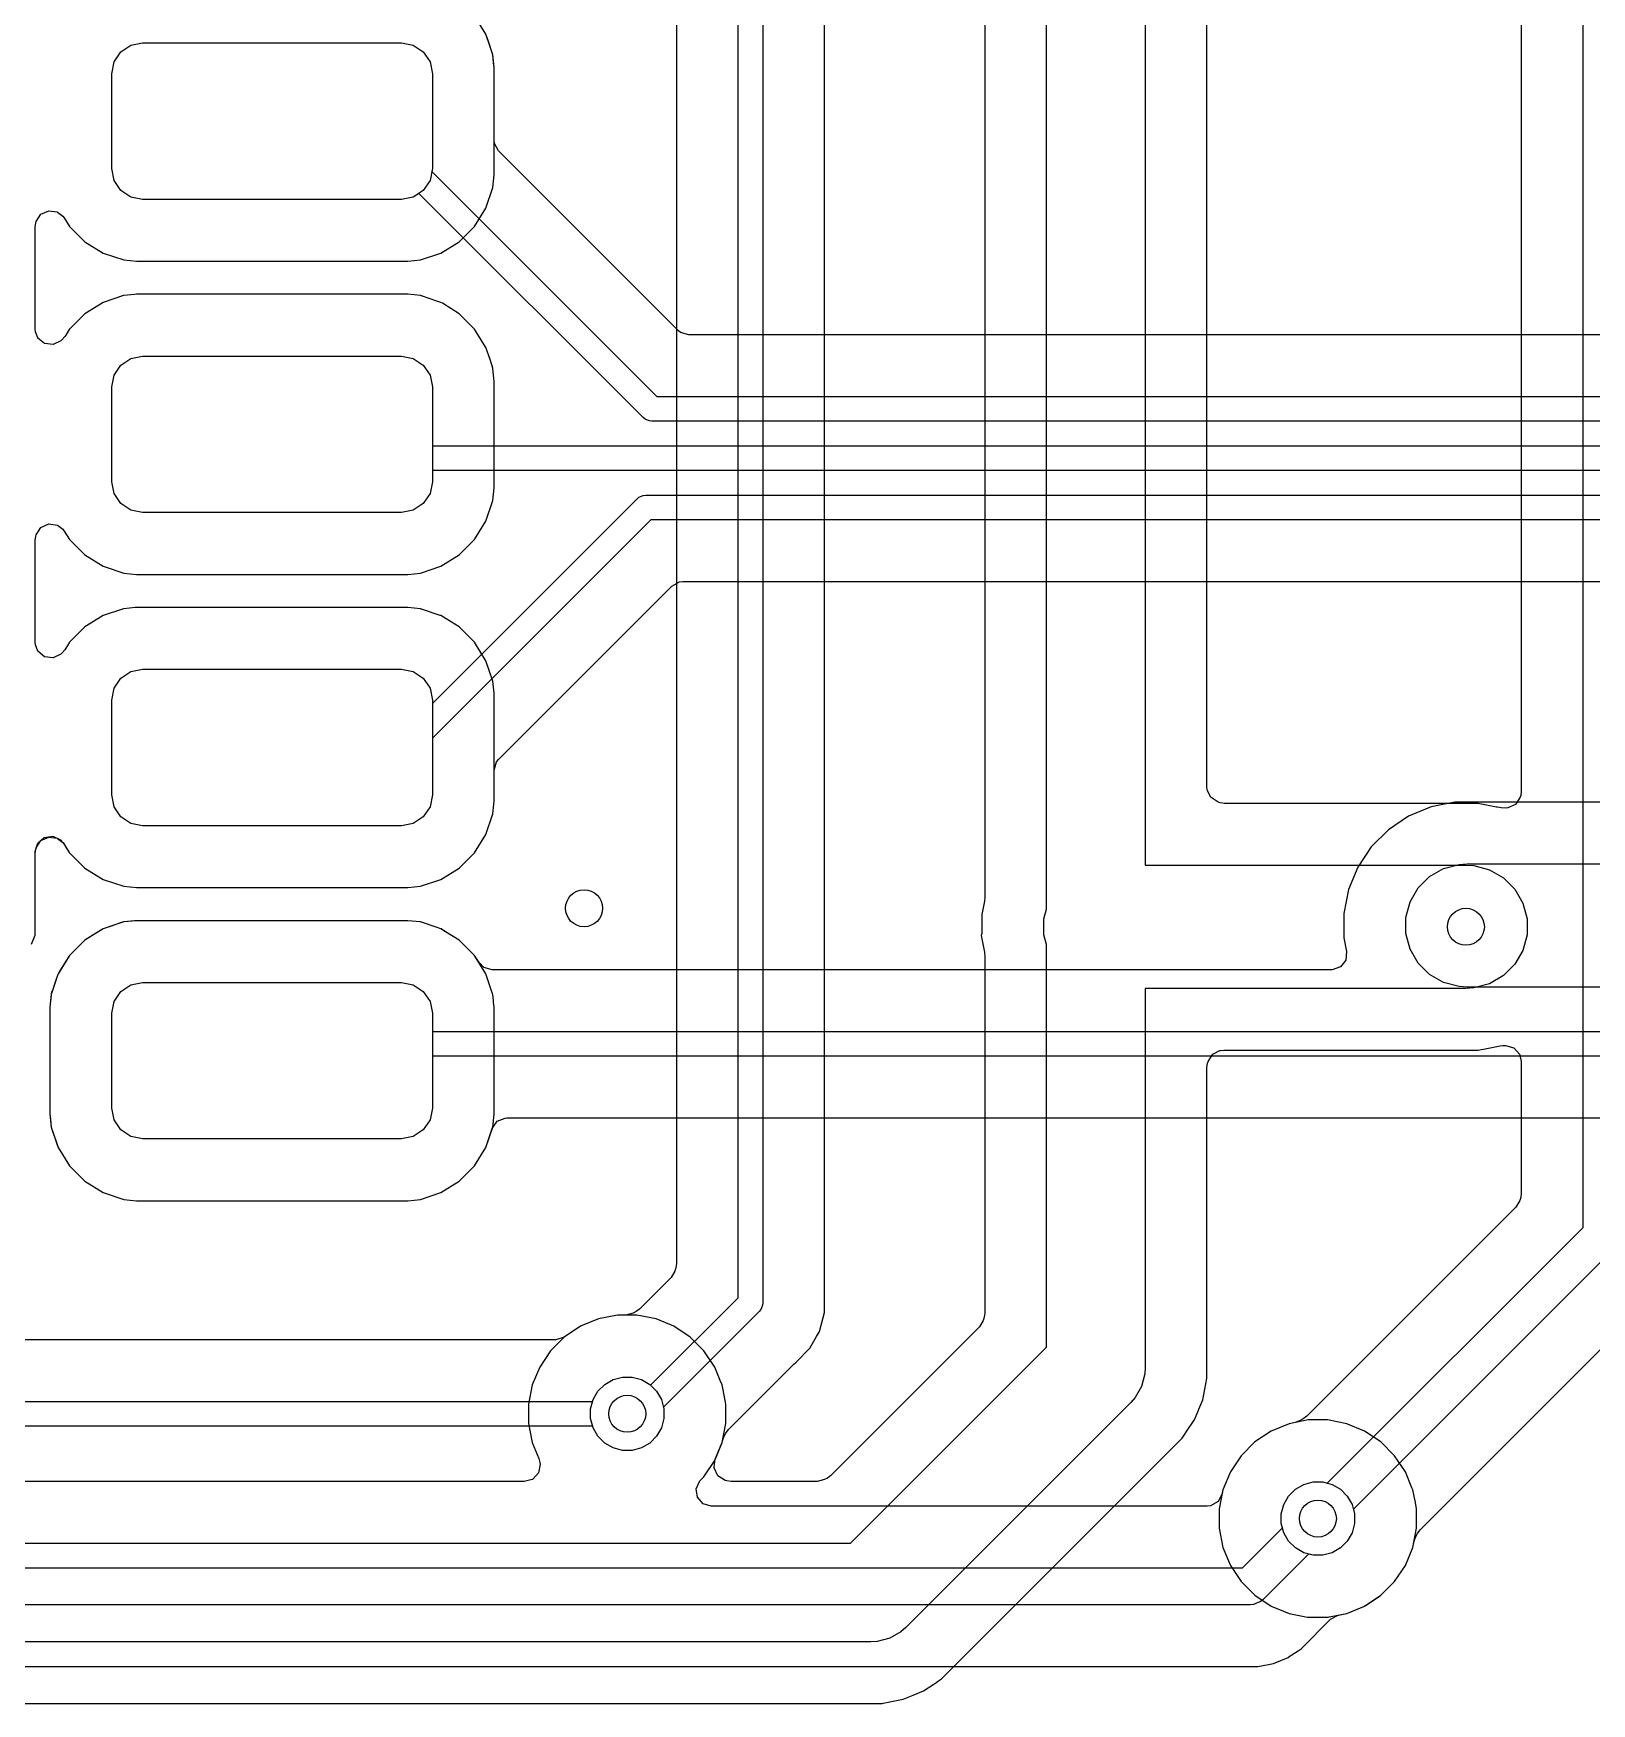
# Model space of a CAD drawing. Header units: millimetres. Extents: x 45 to 545, y -265 to -129.
# Drawn here: x 474.39 to 487.02, y -156.1 to -142.55 of the extents above; entities that cross this region are included whole.
import ezdxf

# ---------------------------------------------------------------- set-up
doc = ezdxf.new("R2010")
doc.units = ezdxf.units.MM
doc.layers.add('B.Cu', color=151, linetype='CONTINUOUS', true_color=0x6fccdb)
doc.layers.add('F.Cu', color=241, linetype='CONTINUOUS', true_color=0xe27299)

msp = doc.modelspace()

# ---------------------------------------------------------------- linework, layer by layer
at = {"layer": 'B.Cu', "linetype": 'CONTINUOUS'}
for p, q in [((478.054814, -142.561956), (477.962712, -142.412634)), ((475.174329, -142.65032), (475.27, -142.63129)), ((475.27, -142.63129), (477.37, -142.63129)), ((477.37, -142.63129), (477.465671, -142.65032)), ((478.074118, -142.620213), (478.054814, -142.561956)), ((478.109998, -142.72849), (478.074118, -142.620213)), ((475.03903, -142.785619), (475.093223, -142.704513)), ((475.093223, -142.704513), (475.174329, -142.65032)), ((477.465671, -142.65032), (477.546777, -142.704513)), ((477.546777, -142.704513), (477.60097, -142.785619)), ((478.109999, -142.728493), (478.109998, -142.72849)), ((478.120498, -142.831271), (478.109999, -142.728493)), ((475.02, -142.88129), (475.03903, -142.785619)), ((475.02, -143.65129), (475.02, -142.88129)), ((477.60097, -142.785619), (477.62, -142.88129)), ((477.62, -142.88129), (477.62, -143.65129)), ((478.120499, -142.831288), (478.120498, -142.831271)), ((478.120499, -143.419902), (478.120499, -142.831288)), ((478.123333, -143.44626), (478.120499, -143.419902)), ((478.156818, -143.507583), (478.123333, -143.44626)), ((479.612416, -144.963181), (478.156818, -143.507583)), ((475.03903, -143.746961), (475.02, -143.65129)), ((477.62, -143.65129), (477.615472, -143.67405)), ((477.615472, -143.67405), (479.441421, -145.5)), ((475.093223, -143.828067), (475.03903, -143.746961)), ((475.174329, -143.88226), (475.093223, -143.828067)), ((477.51073, -143.852152), (477.465671, -143.88226)), ((479.329289, -145.67071), (477.51073, -143.852152)), ((475.27, -143.90129), (475.174329, -143.88226)), ((477.37, -143.90129), (475.27, -143.90129)), ((477.465671, -143.88226), (477.37, -143.90129)), ((479.633058, -144.979815), (479.612416, -144.963181)), ((479.700097, -144.9995), (479.633058, -144.979815)), ((531.699903, -144.9995), (479.700097, -144.9995)), ((475.093223, -145.244513), (475.174329, -145.19032)), ((475.174329, -145.19032), (475.27, -145.17129)), ((475.27, -145.17129), (477.37, -145.17129)), ((477.37, -145.17129), (477.465671, -145.19032)), ((477.465671, -145.19032), (477.546777, -145.244513)), ((475.02, -145.42129), (475.03903, -145.325619)), ((475.03903, -145.325619), (475.093223, -145.244513)), ((477.546777, -145.244513), (477.60097, -145.325619)), ((477.60097, -145.325619), (477.62, -145.42129)), ((475.02, -146.19129), (475.02, -145.42129)), ((477.62, -145.42129), (477.62, -145.9)), ((479.441421, -145.5), (531.958578, -145.5)), ((479.344442, -145.683147), (479.329289, -145.67071)), ((479.355, -145.68752), (479.344442, -145.683147)), ((479.380491, -145.698079), (479.355, -145.68752)), ((479.4, -145.7), (479.380491, -145.698079)), ((532, -145.7), (479.4, -145.7)), ((477.62, -145.9), (534.332412, -145.9)), ((534.332412, -146.1), (477.62, -146.1)), ((477.62, -146.1), (477.62, -146.19129)), ((475.03903, -146.286961), (475.02, -146.19129)), ((475.093223, -146.368067), (475.03903, -146.286961)), ((477.60097, -146.286961), (477.546777, -146.368067)), ((477.62, -146.19129), (477.60097, -146.286961)), ((475.174329, -146.42226), (475.093223, -146.368067)), ((475.27, -146.44129), (475.174329, -146.42226)), ((477.465671, -146.42226), (477.37, -146.44129)), ((477.546777, -146.368067), (477.465671, -146.42226)), ((477.62, -147.988578), (479.27929, -146.329289)), ((479.27929, -146.329289), (479.294443, -146.316853)), ((479.294443, -146.316853), (479.330491, -146.301921)), ((479.330491, -146.301921), (479.35, -146.3)), ((479.35, -146.3), (531.95, -146.3)), ((477.37, -146.44129), (475.27, -146.44129)), ((479.391421, -146.5), (477.62, -148.271421)), ((531.908578, -146.5), (479.391421, -146.5)), ((478.156813, -148.44242), (479.562417, -147.036819)), ((479.562417, -147.036819), (479.62374, -147.003334)), ((479.62374, -147.003334), (479.650098, -147.0005)), ((479.650098, -147.0005), (531.649903, -147.0005)), ((475.03903, -147.865619), (475.093223, -147.784513)), ((475.093223, -147.784513), (475.174329, -147.73032)), ((475.174329, -147.73032), (475.27, -147.71129)), ((475.27, -147.71129), (477.37, -147.71129)), ((477.37, -147.71129), (477.465671, -147.73032)), ((477.465671, -147.73032), (477.546777, -147.784513)), ((477.546777, -147.784513), (477.60097, -147.865619)), ((475.02, -147.96129), (475.03903, -147.865619)), ((477.60097, -147.865619), (477.62, -147.96129)), ((475.02, -148.73129), (475.02, -147.96129)), ((477.62, -147.96129), (477.62, -147.988578)), ((477.62, -148.271421), (477.62, -148.73129)), ((478.120499, -148.530095), (478.140183, -148.463057)), ((478.140183, -148.463057), (478.156813, -148.44242)), ((478.1205, -148.781299), (478.120499, -148.530095)), ((475.03903, -148.826961), (475.02, -148.73129)), ((477.62, -148.73129), (477.60097, -148.826961)), ((475.093223, -148.908067), (475.03903, -148.826961)), ((477.60097, -148.826961), (477.546777, -148.908067)), ((478.109999, -148.884087), (478.1205, -148.781299)), ((485.71816, -148.82795), (485.536092, -148.903364)), ((485.71817, -148.827947), (485.71816, -148.82795)), ((485.911457, -148.7895), (485.71817, -148.827947)), ((485.911459, -148.7895), (485.911457, -148.7895)), ((488.118541, -148.7895), (485.911459, -148.7895)), ((475.174329, -148.96226), (475.093223, -148.908067)), ((475.27, -148.98129), (475.174329, -148.96226)), ((477.37, -148.98129), (475.27, -148.98129)), ((477.465671, -148.96226), (477.37, -148.98129)), ((477.546777, -148.908067), (477.465671, -148.96226)), ((478.054814, -149.050624), (478.109999, -148.884087)), ((485.536079, -148.903371), (485.372218, -149.01286)), ((485.536092, -148.903364), (485.536079, -148.903371)), ((474.4005, -149.188438), (474.420185, -149.121399)), ((474.420185, -149.121399), (474.472989, -149.075644)), ((474.472989, -149.075644), (474.542147, -149.0657)), ((474.542147, -149.0657), (474.605703, -149.094725)), ((474.605703, -149.094725), (474.630037, -149.12334)), ((474.630037, -149.12334), (474.646486, -149.150008)), ((477.962712, -149.199946), (478.054814, -149.050624)), ((485.372214, -149.012863), (485.232863, -149.152214)), ((485.372218, -149.01286), (485.372214, -149.012863)), ((474.4005, -149.867883), (474.4005, -149.188438)), ((474.646486, -149.150008), (474.675331, -149.196774)), ((474.675331, -149.196774), (474.677288, -149.199946)), ((474.677288, -149.199946), (474.801344, -149.324002)), ((477.838656, -149.324002), (477.962712, -149.199946)), ((485.23286, -149.152218), (485.123371, -149.316079)), ((485.232863, -149.152214), (485.23286, -149.152218)), ((474.801344, -149.324002), (474.950666, -149.416104)), ((477.689334, -149.416104), (477.838656, -149.324002)), ((485.123364, -149.316092), (485.04795, -149.49816)), ((485.123371, -149.316079), (485.123364, -149.316092)), ((485.613323, -149.485619), (485.705619, -149.393323)), ((485.705619, -149.393323), (485.818658, -149.32806)), ((485.818658, -149.32806), (485.944737, -149.294278)), ((485.944737, -149.294278), (486.01, -149.29)), ((486.01, -149.29), (488.02, -149.29)), ((474.950666, -149.416104), (475.117203, -149.471289)), ((475.117203, -149.471289), (475.219991, -149.48179)), ((475.219991, -149.48179), (477.420008, -149.481789)), ((477.420008, -149.481789), (477.522797, -149.471289)), ((477.522797, -149.471289), (477.689334, -149.416104)), ((485.047947, -149.49817), (485.0095, -149.691456)), ((485.04795, -149.49816), (485.047947, -149.49817)), ((485.54806, -149.598658), (485.613323, -149.485619)), ((485.514278, -149.724737), (485.54806, -149.598658)), ((474.950663, -149.816477), (474.801342, -149.908579)), ((474.950668, -149.816475), (474.950663, -149.816477)), ((475.1172, -149.761291), (474.950668, -149.816475)), ((475.117203, -149.76129), (475.1172, -149.761291)), ((475.219981, -149.750791), (475.117203, -149.76129)), ((475.219998, -149.75079), (475.219981, -149.750791)), ((477.42001, -149.75079), (475.219998, -149.75079)), ((477.522795, -149.76129), (477.42001, -149.75079)), ((477.522797, -149.761291), (477.522795, -149.76129)), ((477.657671, -149.805984), (477.522797, -149.761291)), ((477.689331, -149.816475), (477.657671, -149.805984)), ((477.689336, -149.816477), (477.689331, -149.816475)), ((477.727471, -149.839999), (477.689336, -149.816477)), ((485.0095, -149.691456), (485.0095, -149.691459)), ((485.0095, -149.691459), (485.0095, -149.888541)), ((485.514278, -149.855263), (485.514278, -149.724737)), ((474.369976, -149.941575), (474.4005, -149.867883)), ((474.801342, -149.908579), (474.677289, -150.032632)), ((477.838656, -149.908578), (477.727471, -149.839999)), ((477.838657, -149.908579), (477.838656, -149.908578)), ((477.962712, -150.032634), (477.838657, -149.908579)), ((485.0095, -149.888543), (485.009499, -149.888543)), ((485.009499, -149.888543), (485.031931, -150.001308)), ((485.0095, -149.888541), (485.0095, -149.888543)), ((485.54806, -149.981342), (485.514278, -149.855263)), ((474.677289, -150.032632), (474.585187, -150.181953)), ((477.998463, -150.090596), (477.962712, -150.032634)), ((485.025704, -150.0709), (484.982841, -150.126077)), ((485.031931, -150.001308), (485.025704, -150.0709)), ((485.613323, -150.094381), (485.54806, -149.981342)), ((474.573375, -150.2176), (474.530001, -150.348493)), ((474.585185, -150.181958), (474.573375, -150.2176)), ((474.585187, -150.181953), (474.585185, -150.181958)), ((478.036963, -150.129815), (477.998463, -150.090596)), ((478.104002, -150.1495), (478.036963, -150.129815)), ((484.910314, -150.1495), (478.104002, -150.1495)), ((484.916952, -150.149322), (484.910314, -150.1495)), ((484.982841, -150.126077), (484.916952, -150.149322)), ((485.705619, -150.186677), (485.613323, -150.094381)), ((485.818658, -150.25194), (485.705619, -150.186677)), ((474.53, -150.348494), (474.5195, -150.451273)), ((474.530001, -150.348494), (474.53, -150.348494)), ((474.530001, -150.348493), (474.530001, -150.348494)), ((475.03903, -150.405619), (475.093223, -150.324513)), ((475.093223, -150.324513), (475.174329, -150.27032)), ((475.174329, -150.27032), (475.27, -150.25129)), ((475.27, -150.25129), (477.37, -150.25129)), ((477.37, -150.25129), (477.465671, -150.27032)), ((477.465671, -150.27032), (477.546777, -150.324513)), ((477.546777, -150.324513), (477.60097, -150.405619)), ((485.944737, -150.285722), (485.818658, -150.25194)), ((486.01, -150.29), (485.944737, -150.285722)), ((488.02, -150.29), (486.01, -150.29)), ((474.5195, -150.451273), (474.5195, -151.321291)), ((475.02, -150.50129), (475.03903, -150.405619)), ((477.60097, -150.405619), (477.62, -150.50129)), ((475.02, -151.27129), (475.02, -150.50129)), ((477.62, -150.50129), (477.62, -150.65)), ((477.62, -150.65), (492.518869, -150.65)), ((492.518869, -150.85), (477.62, -150.85)), ((477.62, -150.85), (477.62, -151.27129)), ((475.03903, -151.366961), (475.02, -151.27129)), ((477.62, -151.27129), (477.60097, -151.366961)), ((474.5195, -151.321291), (474.519501, -151.321309)), ((474.519501, -151.321309), (474.53, -151.424086)), ((474.53, -151.424086), (474.530001, -151.424089)), ((474.530001, -151.424089), (474.57189, -151.550499)), ((475.093223, -151.448067), (475.03903, -151.366961)), ((477.60097, -151.366961), (477.546777, -151.448067)), ((478.054814, -151.590624), (478.106218, -151.435494)), ((478.106218, -151.435494), (478.145991, -151.378051)), ((478.145991, -151.378051), (478.210506, -151.351228)), ((478.210506, -151.351228), (478.223924, -151.3505)), ((478.223924, -151.3505), (492.220234, -151.3505)), ((474.57189, -151.550499), (474.585186, -151.590624)), ((475.174329, -151.50226), (475.093223, -151.448067)), ((475.27, -151.52129), (475.174329, -151.50226)), ((477.37, -151.52129), (475.27, -151.52129)), ((477.465671, -151.50226), (477.37, -151.52129)), ((477.546777, -151.448067), (477.465671, -151.50226)), ((474.585186, -151.590624), (474.677288, -151.739946)), ((477.962712, -151.739946), (478.054814, -151.590624)), ((474.677288, -151.739946), (474.801344, -151.864002)), ((477.838656, -151.864002), (477.962712, -151.739946)), ((474.801344, -151.864002), (474.950666, -151.956104)), ((474.950666, -151.956104), (475.117203, -152.011289)), ((477.522797, -152.011289), (477.689334, -151.956104)), ((477.689334, -151.956104), (477.838656, -151.864002)), ((475.117203, -152.011289), (475.219991, -152.02179)), ((475.219991, -152.02179), (477.420008, -152.021789)), ((477.420008, -152.021789), (477.522797, -152.011289)), ((478.820814, -153.040609), (478.689125, -153.128602)), ((478.820827, -153.040602), (478.820814, -153.040609)), ((478.966498, -152.980264), (478.820827, -153.040602)), ((478.96651, -152.980261), (478.966498, -152.980264)), ((479.121155, -152.9495), (478.96651, -152.980261)), ((479.121158, -152.9495), (479.121155, -152.9495)), ((479.278842, -152.9495), (479.121158, -152.9495)), ((479.278845, -152.9495), (479.278842, -152.9495)), ((479.433489, -152.980261), (479.278845, -152.9495)), ((479.433501, -152.980264), (479.433489, -152.980261)), ((479.579172, -153.040602), (479.433501, -152.980264)), ((479.579185, -153.040609), (479.579172, -153.040602)), ((479.710288, -153.12821), (479.579185, -153.040609)), ((478.620234, -153.1495), (474.257161, -153.1495)), ((478.622447, -153.14948), (478.620234, -153.1495)), ((478.689125, -153.128602), (478.622447, -153.14948)), ((479.710292, -153.128213), (479.710288, -153.12821)), ((479.821786, -153.239707), (479.710292, -153.128213)), ((479.821789, -153.239711), (479.821786, -153.239707)), ((479.90939, -153.370814), (479.821789, -153.239711)), ((479.017372, -153.511994), (479.085195, -153.472836)), ((479.085195, -153.472836), (479.160842, -153.452567)), ((479.160842, -153.452567), (479.239158, -153.452567)), ((479.239158, -153.452567), (479.314805, -153.472836)), ((479.314805, -153.472836), (479.382628, -153.511994)), ((479.909397, -153.370827), (479.90939, -153.370814)), ((479.954441, -153.479574), (479.909397, -153.370827)), ((478.922836, -153.635195), (478.961994, -153.567372)), ((478.961994, -153.567372), (479.017372, -153.511994)), ((479.382628, -153.511994), (479.438006, -153.567372)), ((479.438006, -153.567372), (479.477164, -153.635195)), ((479.969737, -153.516503), (479.954441, -153.479574)), ((479.977756, -153.556819), (479.969737, -153.516503)), ((480.000499, -153.671153), (479.977756, -153.556819)), ((441.991422, -153.65), (478.918869, -153.65)), ((478.918869, -153.65), (478.922836, -153.635195)), ((479.477164, -153.635195), (479.497433, -153.710842)), ((479.497433, -153.710842), (479.497433, -153.789158)), ((480.0005, -153.671155), (480.000499, -153.671153)), ((480.0005, -153.671158), (480.0005, -153.671155)), ((480.0005, -153.828842), (480.0005, -153.671158)), ((478.918869, -153.85), (441.95, -153.85)), ((478.922836, -153.864805), (478.918869, -153.85)), ((478.961994, -153.932628), (478.922836, -153.864805)), ((479.477164, -153.864805), (479.438006, -153.932628)), ((479.497433, -153.789158), (479.477164, -153.864805)), ((479.969737, -153.983497), (480.0005, -153.828842)), ((484.566498, -153.830264), (484.420827, -153.890602)), ((484.56651, -153.830261), (484.566498, -153.830264)), ((484.721155, -153.7995), (484.56651, -153.830261)), ((484.721158, -153.7995), (484.721155, -153.7995)), ((484.878842, -153.7995), (484.721158, -153.7995)), ((484.878845, -153.7995), (484.878842, -153.7995)), ((485.033489, -153.830261), (484.878845, -153.7995)), ((485.033501, -153.830264), (485.033489, -153.830261)), ((485.179172, -153.890602), (485.033501, -153.830264)), ((479.017372, -153.988006), (478.961994, -153.932628)), ((479.085195, -154.027164), (479.017372, -153.988006)), ((479.382628, -153.988006), (479.314805, -154.027164)), ((479.438006, -153.932628), (479.382628, -153.988006)), ((479.909394, -154.129179), (479.969737, -153.983497)), ((484.289707, -153.978213), (484.178213, -154.089707)), ((484.289711, -153.97821), (484.289707, -153.978213)), ((484.420814, -153.890609), (484.289711, -153.97821)), ((484.420827, -153.890602), (484.420814, -153.890609)), ((485.179185, -153.890609), (485.179172, -153.890602)), ((485.310288, -153.97821), (485.179185, -153.890609)), ((485.310292, -153.978213), (485.310288, -153.97821)), ((485.421786, -154.089707), (485.310292, -153.978213)), ((479.160842, -154.047433), (479.085195, -154.027164)), ((479.239158, -154.047433), (479.160842, -154.047433)), ((479.314805, -154.027164), (479.239158, -154.047433)), ((479.821789, -154.260289), (479.909394, -154.129179)), ((484.17821, -154.089711), (484.090609, -154.220814)), ((484.178213, -154.089707), (484.17821, -154.089711)), ((485.421789, -154.089711), (485.421786, -154.089707)), ((485.50939, -154.220814), (485.421789, -154.089711)), ((479.788228, -154.294297), (479.79426, -154.287819)), ((479.79426, -154.287819), (479.821786, -154.260292)), ((479.821786, -154.260292), (479.821789, -154.260289)), ((484.090602, -154.220827), (484.030264, -154.366498)), ((484.090609, -154.220814), (484.090602, -154.220827)), ((485.509397, -154.220827), (485.50939, -154.220814)), ((485.563109, -154.350501), (485.509397, -154.220827)), ((479.759203, -154.357853), (479.788228, -154.294297)), ((479.769147, -154.427011), (479.759203, -154.357853)), ((484.023661, -154.399691), (483.991276, -154.461602)), ((484.030261, -154.36651), (484.023661, -154.399691)), ((484.030264, -154.366498), (484.030261, -154.36651)), ((484.522836, -154.485195), (484.561994, -154.417372)), ((484.561994, -154.417372), (484.617372, -154.361994)), ((484.617372, -154.361994), (484.685195, -154.322836)), ((484.685195, -154.322836), (484.760842, -154.302567)), ((484.760842, -154.302567), (484.839158, -154.302567)), ((484.839158, -154.302567), (484.914805, -154.322836)), ((484.914805, -154.322836), (484.982628, -154.361994)), ((484.982628, -154.361994), (485.038006, -154.417372)), ((485.038006, -154.417372), (485.077164, -154.485195)), ((485.569737, -154.366503), (485.563109, -154.350501)), ((485.590418, -154.470471), (485.569737, -154.366503)), ((479.814902, -154.479815), (479.769147, -154.427011)), ((479.881941, -154.4995), (479.814902, -154.479815)), ((483.902044, -154.4995), (479.881941, -154.4995)), ((483.930561, -154.496176), (483.902044, -154.4995)), ((483.991276, -154.461602), (483.930561, -154.496176)), ((484.502567, -154.560842), (484.522836, -154.485195)), ((485.077164, -154.485195), (485.097433, -154.560842)), ((485.600499, -154.521153), (485.590418, -154.470471)), ((485.6005, -154.521155), (485.600499, -154.521153)), ((485.6005, -154.521158), (485.6005, -154.521155)), ((485.6005, -154.678842), (485.6005, -154.521158)), ((484.187868, -155), (484.512317, -154.67555)), ((484.502567, -154.639158), (484.502567, -154.560842)), ((484.512317, -154.67555), (484.502567, -154.639158)), ((485.097433, -154.639158), (485.077164, -154.714805)), ((485.097433, -154.560842), (485.097433, -154.639158)), ((485.569737, -154.833497), (485.6005, -154.678842)), ((485.038006, -154.782628), (484.982628, -154.838006)), ((485.077164, -154.714805), (485.038006, -154.782628)), ((484.724449, -154.887682), (484.356066, -155.256066)), ((484.760842, -154.897433), (484.724449, -154.887682)), ((484.839158, -154.897433), (484.760842, -154.897433)), ((484.914805, -154.877164), (484.839158, -154.897433)), ((484.982628, -154.838006), (484.914805, -154.877164)), ((485.509394, -154.979179), (485.569737, -154.833497)), ((439.162132, -155), (484.187868, -155)), ((485.421789, -155.110289), (485.509394, -154.979179)), ((485.179179, -155.309394), (485.310289, -155.221789)), ((485.310289, -155.221789), (485.421789, -155.110289)), ((484.25, -155.3), (439.1, -155.3)), ((484.279264, -155.297118), (484.25, -155.3)), ((484.317077, -155.281455), (484.279264, -155.297118)), ((484.333335, -155.274721), (484.317077, -155.281455)), ((484.356066, -155.256066), (484.333335, -155.274721)), ((484.966316, -155.383099), (485.033497, -155.369737)), ((485.033497, -155.369737), (485.179179, -155.309394)), ((484.664669, -155.655277), (484.902932, -155.417012)), ((484.902932, -155.417012), (484.964251, -155.38353)), ((484.964251, -155.38353), (484.966316, -155.383099)), ((484.398615, -155.783682), (484.439744, -155.775501)), ((484.439744, -155.775501), (484.558127, -155.726465)), ((484.558127, -155.726465), (484.566172, -155.721089)), ((484.566172, -155.721089), (484.568198, -155.719736)), ((484.568198, -155.719736), (484.639898, -155.671828)), ((484.639898, -155.671828), (484.664669, -155.655277)), ((439.035931, -155.8005), (484.314071, -155.8005)), ((484.314071, -155.8005), (484.398615, -155.783682))]:
    msp.add_line(p, q, dxfattribs=at)
at = {"layer": 'B.Cu'}
for centre in [(478.85, -149.65), (486, -149.8), (479.2, -153.75), (484.8, -154.6)]:
    msp.add_circle(centre, 0.15, dxfattribs=at)
at = {"layer": 'F.Cu', "linetype": 'CONTINUOUS'}
for p, q in [((483.4, -131.4), (483.4, -149.3)), ((482.6, -149.657399), (482.6, -131.565685)), ((482.0995, -131.834842), (482.0995, -149.557468)), ((483.9005, -148.662168), (483.9005, -135.893707)), ((486.95, -152.237868), (486.95, -139.456843)), ((486.4495, -139.721745), (486.4495, -148.700751)), ((480.3, -139.9), (480.3, -152.85)), ((480.1, -152.808578), (480.1, -139.941422)), ((480.8005, -152.770943), (480.8005, -139.991451)), ((479.5995, -140.210578), (479.5995, -152.532073)), ((478.054814, -142.561956), (477.962712, -142.412634)), ((475.174329, -142.65032), (475.27, -142.63129)), ((475.27, -142.63129), (477.37, -142.63129)), ((477.37, -142.63129), (477.465671, -142.65032)), ((478.088547, -142.663756), (478.054814, -142.561956)), ((475.03903, -142.785619), (475.093223, -142.704513)), ((475.093223, -142.704513), (475.174329, -142.65032)), ((477.465671, -142.65032), (477.546777, -142.704513)), ((477.546777, -142.704513), (477.60097, -142.785619)), ((478.109998, -142.72849), (478.088547, -142.663756)), ((478.109999, -142.728493), (478.109998, -142.72849)), ((478.116504, -142.792178), (478.109999, -142.728493)), ((475.02, -142.88129), (475.03903, -142.785619)), ((475.02, -143.65129), (475.02, -142.88129)), ((477.60097, -142.785619), (477.62, -142.88129)), ((477.62, -142.88129), (477.62, -143.65129)), ((478.120499, -142.831282), (478.116504, -142.792178)), ((478.1205, -143.701299), (478.120499, -142.831282)), ((475.03903, -143.746961), (475.02, -143.65129)), ((477.62, -143.65129), (477.60097, -143.746961)), ((478.109999, -143.804087), (478.1205, -143.701299)), ((475.093223, -143.828067), (475.03903, -143.746961)), ((475.174329, -143.88226), (475.093223, -143.828067)), ((477.546777, -143.828067), (477.465671, -143.88226)), ((477.60097, -143.746961), (477.546777, -143.828067)), ((478.054814, -143.970624), (478.109999, -143.804087)), ((474.446477, -144.021706), (474.510031, -143.992677)), ((474.510031, -143.992677), (474.579186, -144.002615)), ((475.27, -143.90129), (475.174329, -143.88226)), ((477.37, -143.90129), (475.27, -143.90129)), ((477.465671, -143.88226), (477.37, -143.90129)), ((477.962712, -144.119946), (478.054814, -143.970624)), ((474.4005, -144.126267), (474.405521, -144.09134)), ((474.4005, -144.954697), (474.4005, -144.126267)), ((474.405521, -144.09134), (474.408707, -144.080487)), ((474.408707, -144.080487), (474.446477, -144.021706)), ((474.579186, -144.002615), (474.580614, -144.003267)), ((474.580614, -144.003267), (474.623529, -144.035687)), ((474.623529, -144.035687), (474.623878, -144.036097)), ((474.623878, -144.036097), (474.634992, -144.051375)), ((474.634992, -144.051375), (474.677285, -144.119942)), ((474.677285, -144.119942), (474.677288, -144.119946)), ((474.677288, -144.119946), (474.801344, -144.244002)), ((477.838656, -144.244002), (477.962712, -144.119946)), ((474.801344, -144.244002), (474.950666, -144.336104)), ((477.689334, -144.336104), (477.838656, -144.244002)), ((474.950666, -144.336104), (475.117203, -144.391289)), ((475.117203, -144.391289), (475.219991, -144.40179)), ((477.420008, -144.401789), (477.522797, -144.391289)), ((477.522797, -144.391289), (477.689334, -144.336104)), ((475.219991, -144.40179), (477.420008, -144.401789)), ((474.872013, -144.784989), (474.80134, -144.82858)), ((474.950663, -144.736477), (474.872013, -144.784989)), ((474.950665, -144.736476), (474.950663, -144.736477)), ((474.950667, -144.736475), (474.950665, -144.736476)), ((475.117032, -144.681346), (474.950667, -144.736475)), ((475.117193, -144.681291), (475.117032, -144.681346)), ((475.117198, -144.68129), (475.117193, -144.681291)), ((475.205959, -144.672223), (475.117198, -144.68129)), ((475.219981, -144.670791), (475.205959, -144.672223)), ((475.219998, -144.67079), (475.219981, -144.670791)), ((477.42001, -144.67079), (475.219998, -144.67079)), ((477.420019, -144.67079), (477.42001, -144.67079)), ((477.522792, -144.681289), (477.420019, -144.67079)), ((477.528445, -144.682931), (477.522792, -144.681289)), ((477.531265, -144.684097), (477.528445, -144.682931)), ((477.655836, -144.725376), (477.531265, -144.684097)), ((477.672494, -144.730896), (477.655836, -144.725376)), ((477.689333, -144.736475), (477.672494, -144.730896)), ((477.689336, -144.736477), (477.689333, -144.736475)), ((477.689338, -144.736478), (477.689336, -144.736477)), ((477.701069, -144.743714), (477.689338, -144.736478)), ((477.701072, -144.743716), (477.701069, -144.743714)), ((477.838655, -144.828577), (477.701072, -144.743716)), ((474.80134, -144.82858), (474.677289, -144.952631)), ((477.838656, -144.828578), (477.838655, -144.828577)), ((477.962712, -144.952634), (477.838656, -144.828578)), ((474.401901, -144.973287), (474.4005, -144.954697)), ((474.401985, -144.973832), (474.401901, -144.973287)), ((474.421516, -145.024177), (474.401985, -144.973832)), ((474.422391, -145.025485), (474.421516, -145.024177)), ((474.476031, -145.070257), (474.422391, -145.025485)), ((474.545361, -145.078921), (474.476031, -145.070257)), ((474.60837, -145.048727), (474.545361, -145.078921)), ((474.616778, -145.041165), (474.60837, -145.048727)), ((474.639394, -145.01407), (474.616778, -145.041165)), ((474.647285, -145.001278), (474.639394, -145.01407)), ((474.647288, -145.001272), (474.647285, -145.001278)), ((474.674387, -144.957337), (474.647288, -145.001272)), ((474.676049, -144.954351), (474.674387, -144.957337)), ((474.677289, -144.952631), (474.676049, -144.954351)), ((478.054814, -145.101956), (477.962712, -144.952634)), ((475.093223, -145.244513), (475.174329, -145.19032)), ((475.174329, -145.19032), (475.27, -145.17129)), ((475.27, -145.17129), (477.37, -145.17129)), ((477.37, -145.17129), (477.465671, -145.19032)), ((477.465671, -145.19032), (477.546777, -145.244513)), ((478.087468, -145.2005), (478.054814, -145.101956)), ((478.109998, -145.26849), (478.087468, -145.2005)), ((475.02, -145.42129), (475.03903, -145.325619)), ((475.03903, -145.325619), (475.093223, -145.244513)), ((477.546777, -145.244513), (477.60097, -145.325619)), ((477.60097, -145.325619), (477.62, -145.42129)), ((478.109999, -145.268493), (478.109998, -145.26849)), ((478.109999, -145.268499), (478.109999, -145.268493)), ((478.11, -145.268501), (478.109999, -145.268499)), ((478.118721, -145.353883), (478.11, -145.268501)), ((475.02, -146.19129), (475.02, -145.42129)), ((477.62, -145.42129), (477.62, -146.19129)), ((478.118957, -145.35619), (478.118721, -145.353883)), ((478.120499, -145.371282), (478.118957, -145.35619)), ((478.1205, -146.241299), (478.120499, -145.371282)), ((475.03903, -146.286961), (475.02, -146.19129)), ((475.093223, -146.368067), (475.03903, -146.286961)), ((477.60097, -146.286961), (477.546777, -146.368067)), ((477.62, -146.19129), (477.60097, -146.286961)), ((478.109999, -146.344087), (478.1205, -146.241299)), ((475.174329, -146.42226), (475.093223, -146.368067)), ((475.27, -146.44129), (475.174329, -146.42226)), ((477.465671, -146.42226), (477.37, -146.44129)), ((477.546777, -146.368067), (477.465671, -146.42226)), ((478.054814, -146.510624), (478.109999, -146.344087)), ((474.408707, -146.620487), (474.446477, -146.561706)), ((474.446477, -146.561706), (474.510031, -146.532677)), ((474.510031, -146.532677), (474.579186, -146.542615)), ((474.579186, -146.542615), (474.580614, -146.543267)), ((474.580614, -146.543267), (474.623529, -146.575687)), ((477.37, -146.44129), (475.27, -146.44129)), ((477.962712, -146.659946), (478.054814, -146.510624)), ((474.4005, -146.666267), (474.405521, -146.63134)), ((474.4005, -147.494697), (474.4005, -146.666267)), ((474.405521, -146.63134), (474.408707, -146.620487)), ((474.623529, -146.575687), (474.623878, -146.576097)), ((474.623878, -146.576097), (474.634992, -146.591375)), ((474.634992, -146.591375), (474.677285, -146.659942)), ((474.677285, -146.659942), (474.677288, -146.659946)), ((474.677288, -146.659946), (474.801344, -146.784002)), ((477.838656, -146.784002), (477.962712, -146.659946)), ((474.801344, -146.784002), (474.950666, -146.876104)), ((477.689334, -146.876104), (477.838656, -146.784002)), ((474.950666, -146.876104), (475.117203, -146.931289)), ((475.117203, -146.931289), (475.219991, -146.94179)), ((475.219991, -146.94179), (477.420008, -146.941789)), ((477.420008, -146.941789), (477.522797, -146.931289)), ((477.522797, -146.931289), (477.689334, -146.876104)), ((475.117032, -147.221346), (474.950667, -147.276475)), ((475.117193, -147.221291), (475.117032, -147.221346)), ((475.117198, -147.22129), (475.117193, -147.221291)), ((475.209898, -147.211821), (475.117198, -147.22129)), ((475.219981, -147.210791), (475.209898, -147.211821)), ((475.219998, -147.21079), (475.219981, -147.210791)), ((477.42001, -147.21079), (475.219998, -147.21079)), ((477.420019, -147.21079), (477.42001, -147.21079)), ((477.522792, -147.221289), (477.420019, -147.21079)), ((477.528445, -147.222931), (477.522792, -147.221289)), ((477.531265, -147.224097), (477.528445, -147.222931)), ((477.683748, -147.274625), (477.531265, -147.224097)), ((474.80134, -147.36858), (474.677289, -147.492631)), ((474.851387, -147.337711), (474.80134, -147.36858)), ((474.950663, -147.276477), (474.851387, -147.337711)), ((474.950665, -147.276476), (474.950663, -147.276477)), ((474.950667, -147.276475), (474.950665, -147.276476)), ((477.683755, -147.274627), (477.683748, -147.274622)), ((477.683748, -147.274622), (477.683748, -147.274625)), ((477.689307, -147.276466), (477.683755, -147.274627)), ((477.689333, -147.276475), (477.689307, -147.276466)), ((477.689336, -147.276477), (477.689333, -147.276475)), ((477.732686, -147.303216), (477.689336, -147.276477)), ((477.732687, -147.303216), (477.732686, -147.303216)), ((477.732688, -147.303217), (477.732687, -147.303216)), ((477.838656, -147.368578), (477.732688, -147.303217)), ((477.962712, -147.492634), (477.838656, -147.368578)), ((474.401901, -147.513287), (474.4005, -147.494697)), ((474.401985, -147.513832), (474.401901, -147.513287)), ((474.421516, -147.564177), (474.401985, -147.513832)), ((474.674387, -147.497337), (474.647288, -147.541272)), ((474.676049, -147.494351), (474.674387, -147.497337)), ((474.677289, -147.492631), (474.676049, -147.494351)), ((478.054814, -147.641956), (477.962712, -147.492634)), ((474.422391, -147.565485), (474.421516, -147.564177)), ((474.476031, -147.610257), (474.422391, -147.565485)), ((474.545361, -147.618921), (474.476031, -147.610257)), ((474.60837, -147.588727), (474.545361, -147.618921)), ((474.616778, -147.581165), (474.60837, -147.588727)), ((474.639394, -147.55407), (474.616778, -147.581165)), ((474.647285, -147.541278), (474.639394, -147.55407)), ((474.647288, -147.541272), (474.647285, -147.541278)), ((478.081446, -147.722326), (478.054814, -147.641956)), ((475.03903, -147.865619), (475.093223, -147.784513)), ((475.093223, -147.784513), (475.174329, -147.73032)), ((475.174329, -147.73032), (475.27, -147.71129)), ((475.27, -147.71129), (477.37, -147.71129)), ((477.37, -147.71129), (477.465671, -147.73032)), ((477.465671, -147.73032), (477.546777, -147.784513)), ((477.546777, -147.784513), (477.60097, -147.865619)), ((478.109998, -147.80849), (478.081446, -147.722326)), ((475.02, -147.96129), (475.03903, -147.865619)), ((477.60097, -147.865619), (477.62, -147.96129)), ((478.109999, -147.808493), (478.109998, -147.80849)), ((478.109999, -147.808499), (478.109999, -147.808493)), ((478.11, -147.808501), (478.109999, -147.808499)), ((478.119931, -147.905726), (478.11, -147.808501)), ((478.119932, -147.905733), (478.119931, -147.905726)), ((478.119933, -147.905742), (478.119932, -147.905733)), ((478.120499, -147.911282), (478.119933, -147.905742)), ((478.1205, -148.781299), (478.120499, -147.911282)), ((475.02, -148.73129), (475.02, -147.96129)), ((477.62, -147.96129), (477.62, -148.73129)), ((475.03903, -148.826961), (475.02, -148.73129)), ((477.62, -148.73129), (477.60097, -148.826961)), ((483.903332, -148.688521), (483.9005, -148.662168)), ((483.904977, -148.696083), (483.903332, -148.688521)), ((483.932457, -148.750958), (483.904977, -148.696083)), ((486.4495, -148.700751), (486.444475, -148.735692)), ((475.093223, -148.908067), (475.03903, -148.826961)), ((477.60097, -148.826961), (477.546777, -148.908067)), ((478.109999, -148.884087), (478.1205, -148.781299)), ((483.933644, -148.752327), (483.932457, -148.750958)), ((483.99239, -148.79007), (483.933644, -148.752327)), ((484.007389, -148.794475), (483.99239, -148.79007)), ((484.04233, -148.7995), (484.007389, -148.794475)), ((486.098541, -148.7995), (484.04233, -148.7995)), ((486.098543, -148.7995), (486.098541, -148.7995)), ((486.098546, -148.7995), (486.098543, -148.7995)), ((486.247787, -148.829186), (486.098546, -148.7995)), ((486.257161, -148.830053), (486.247787, -148.829186)), ((486.285732, -148.836403), (486.257161, -148.830053)), ((486.330281, -148.838094), (486.285732, -148.836403)), ((486.339238, -148.836806), (486.330281, -148.838094)), ((486.402787, -148.807785), (486.339238, -148.836806)), ((486.440564, -148.749009), (486.402787, -148.807785)), ((486.444475, -148.735692), (486.440564, -148.749009)), ((475.174329, -148.96226), (475.093223, -148.908067)), ((475.27, -148.98129), (475.174329, -148.96226)), ((477.37, -148.98129), (475.27, -148.98129)), ((477.465671, -148.96226), (477.37, -148.98129)), ((477.546777, -148.908067), (477.465671, -148.96226)), ((478.054814, -149.050624), (478.109999, -148.884087)), ((474.408707, -149.160487), (474.446477, -149.101706)), ((474.446477, -149.101706), (474.510031, -149.072677)), ((474.510031, -149.072677), (474.579186, -149.082615)), ((474.579186, -149.082615), (474.580614, -149.083267)), ((474.580614, -149.083267), (474.623494, -149.115646)), ((474.623494, -149.115646), (474.62385, -149.116064)), ((474.62385, -149.116064), (474.634988, -149.131367)), ((474.634988, -149.131367), (474.64846, -149.153208)), ((477.962712, -149.199946), (478.054814, -149.050624)), ((474.4005, -149.206267), (474.405521, -149.17134)), ((474.4005, -149.867883), (474.4005, -149.206267)), ((474.405521, -149.17134), (474.408707, -149.160487)), ((474.64846, -149.153208), (474.648461, -149.15321)), ((474.648461, -149.15321), (474.657107, -149.167227)), ((474.657107, -149.167227), (474.675331, -149.196774)), ((474.675331, -149.196774), (474.677288, -149.199946)), ((474.677288, -149.199946), (474.801344, -149.324002)), ((477.838656, -149.324002), (477.962712, -149.199946)), ((474.801344, -149.324002), (474.950666, -149.416104)), ((477.689334, -149.416104), (477.838656, -149.324002)), ((483.4, -149.3), (486, -149.3)), ((486, -149.3), (486.065263, -149.304278)), ((486.065263, -149.304278), (486.191342, -149.33806)), ((486.191342, -149.33806), (486.304381, -149.403323)), ((486.304381, -149.403323), (486.396677, -149.495619)), ((474.950666, -149.416104), (475.117203, -149.471289)), ((475.117203, -149.471289), (475.219991, -149.48179)), ((475.219991, -149.48179), (477.420008, -149.481789)), ((477.420008, -149.481789), (477.522797, -149.471289)), ((477.522797, -149.471289), (477.689334, -149.416104)), ((486.396677, -149.495619), (486.46194, -149.608658)), ((482.095927, -149.593735), (482.0745, -149.701453)), ((482.097712, -149.581704), (482.095927, -149.593735)), ((482.098902, -149.569629), (482.097712, -149.581704)), ((482.0995, -149.557468), (482.098902, -149.569629)), ((482.579278, -149.734737), (482.6, -149.657399)), ((486.46194, -149.608658), (486.495722, -149.734737)), ((474.950663, -149.816477), (474.867324, -149.867881)), ((474.950665, -149.816476), (474.950663, -149.816477)), ((474.950667, -149.816475), (474.950665, -149.816476)), ((475.117032, -149.761346), (474.950667, -149.816475)), ((475.117193, -149.761291), (475.117032, -149.761346)), ((475.117198, -149.76129), (475.117193, -149.761291)), ((475.205959, -149.752223), (475.117198, -149.76129)), ((475.219981, -149.750791), (475.205959, -149.752223)), ((475.219998, -149.75079), (475.219981, -149.750791)), ((477.42001, -149.75079), (475.219998, -149.75079)), ((477.420019, -149.75079), (477.42001, -149.75079)), ((477.522792, -149.761289), (477.420019, -149.75079)), ((477.528445, -149.762931), (477.522792, -149.761289)), ((477.531265, -149.764097), (477.528445, -149.762931)), ((477.657671, -149.805984), (477.531265, -149.764097)), ((477.657672, -149.805984), (477.657671, -149.805984)), ((477.689313, -149.816468), (477.657672, -149.805984)), ((477.689335, -149.816476), (477.689313, -149.816468)), ((477.690583, -149.817246), (477.689335, -149.816476)), ((477.725079, -149.838524), (477.690583, -149.817246)), ((482.0745, -149.701453), (482.0745, -149.854174)), ((482.579278, -149.865263), (482.579278, -149.734737)), ((486.495722, -149.734737), (486.495722, -149.865263)), ((474.369976, -149.941575), (474.4005, -149.867883)), ((474.80134, -149.90858), (474.67729, -150.03263)), ((474.867324, -149.867881), (474.80134, -149.90858)), ((477.727469, -149.839998), (477.725079, -149.838524)), ((477.727471, -149.839998), (477.727469, -149.839998)), ((477.727471, -149.839999), (477.727471, -149.839998)), ((477.838655, -149.908577), (477.727471, -149.839999)), ((477.838656, -149.908578), (477.838655, -149.908577)), ((477.962712, -150.032634), (477.838656, -149.908578)), ((482.0745, -149.854174), (482.069237, -149.872096)), ((482.069237, -149.872096), (482.095927, -150.006264)), ((482.6, -149.9426), (482.579278, -149.865263)), ((482.6, -153.209314), (482.6, -149.9426)), ((486.495722, -149.865263), (486.46194, -149.991342)), ((474.649043, -150.078426), (474.59128, -150.172076)), ((474.67729, -150.03263), (474.649043, -150.078426)), ((478.054814, -150.181956), (477.962712, -150.032634)), ((482.095927, -150.006264), (482.097712, -150.018293)), ((482.097712, -150.018293), (482.098902, -150.030365)), ((482.098902, -150.030365), (482.0995, -150.042529)), ((482.0995, -150.042529), (482.0995, -152.932808)), ((486.46194, -149.991342), (486.396677, -150.104381)), ((474.585182, -150.181965), (474.570652, -150.225815)), ((474.585185, -150.181957), (474.585182, -150.181965)), ((474.59128, -150.172076), (474.585185, -150.181957)), ((478.108576, -150.3442), (478.054814, -150.181956)), ((486.304381, -150.196677), (486.191342, -150.26194)), ((486.396677, -150.104381), (486.304381, -150.196677)), ((474.529359, -150.354766), (474.5195, -150.451263)), ((474.529542, -150.351171), (474.529359, -150.354766)), ((474.530365, -150.34492), (474.529542, -150.351171)), ((474.531852, -150.330357), (474.530365, -150.34492)), ((474.540299, -150.317413), (474.531852, -150.330357)), ((474.564786, -150.243519), (474.540299, -150.317413)), ((474.570071, -150.227569), (474.564786, -150.243519)), ((474.570652, -150.225815), (474.570071, -150.227569)), ((475.03903, -150.405619), (475.093223, -150.324513)), ((475.093223, -150.324513), (475.174329, -150.27032)), ((475.174329, -150.27032), (475.27, -150.25129)), ((475.27, -150.25129), (477.37, -150.25129)), ((477.37, -150.25129), (477.465671, -150.27032)), ((477.465671, -150.27032), (477.546777, -150.324513)), ((477.546777, -150.324513), (477.60097, -150.405619)), ((478.109951, -150.34835), (478.108576, -150.3442)), ((478.109996, -150.348485), (478.109951, -150.34835)), ((478.109998, -150.34849), (478.109996, -150.348485)), ((478.11, -150.348501), (478.109998, -150.34849)), ((478.115002, -150.397477), (478.11, -150.348501)), ((486, -150.3), (483.4, -150.3)), ((483.4, -150.3), (483.4, -153.375)), ((486.065263, -150.295722), (486, -150.3)), ((486.191342, -150.26194), (486.065263, -150.295722)), ((474.5195, -150.451263), (474.5195, -150.451273)), ((474.5195, -150.451273), (474.5195, -151.321291)), ((475.02, -150.50129), (475.03903, -150.405619)), ((477.60097, -150.405619), (477.62, -150.50129)), ((478.116842, -150.415486), (478.115002, -150.397477)), ((478.120499, -150.451282), (478.116842, -150.415486)), ((478.1205, -151.321299), (478.120499, -150.451282)), ((475.02, -151.27129), (475.02, -150.50129)), ((477.62, -150.50129), (477.62, -151.27129)), ((486.171009, -150.786085), (486.276783, -150.765045)), ((486.276783, -150.765045), (486.299839, -150.762668)), ((486.299839, -150.762668), (486.321196, -150.762475)), ((486.321196, -150.762475), (486.388411, -150.781553)), ((483.907148, -150.901861), (483.909927, -150.892394)), ((483.909927, -150.892394), (483.947672, -150.833644)), ((483.947672, -150.833644), (483.949041, -150.832457)), ((483.949041, -150.832457), (484.00392, -150.804977)), ((484.00392, -150.804977), (484.011479, -150.803333)), ((484.011479, -150.803333), (484.037832, -150.8005)), ((484.037832, -150.8005), (486.098545, -150.8005)), ((486.098545, -150.8005), (486.171009, -150.786085)), ((486.388411, -150.781553), (486.434631, -150.83392)), ((486.434631, -150.83392), (486.437814, -150.840723)), ((486.437814, -150.840723), (486.4495, -150.893273)), ((486.4495, -150.893273), (486.4495, -151.961362)), ((483.9005, -150.942329), (483.905523, -150.907393)), ((483.9005, -153.286308), (483.9005, -150.942329)), ((483.905523, -150.907393), (483.907148, -150.901861)), ((475.03903, -151.366961), (475.02, -151.27129)), ((477.62, -151.27129), (477.60097, -151.366961)), ((474.5195, -151.321291), (474.5195, -151.321299)), ((474.5195, -151.321299), (474.519503, -151.321335)), ((474.519503, -151.321335), (474.523391, -151.359388)), ((474.523391, -151.359388), (474.53, -151.424086)), ((474.53, -151.424086), (474.530001, -151.424088)), ((474.530001, -151.424088), (474.530001, -151.424089)), ((474.530001, -151.424089), (474.572341, -151.55186)), ((475.093223, -151.448067), (475.03903, -151.366961)), ((477.60097, -151.366961), (477.546777, -151.448067)), ((478.054814, -151.590624), (478.109999, -151.424087)), ((478.109999, -151.424087), (478.1205, -151.321299)), ((474.572341, -151.55186), (474.57234, -151.55186)), ((474.57234, -151.55186), (474.578295, -151.569829)), ((474.578295, -151.569829), (474.585186, -151.590624)), ((475.174329, -151.50226), (475.093223, -151.448067)), ((475.27, -151.52129), (475.174329, -151.50226)), ((477.37, -151.52129), (475.27, -151.52129)), ((477.465671, -151.50226), (477.37, -151.52129)), ((477.546777, -151.448067), (477.465671, -151.50226)), ((474.585186, -151.590624), (474.677288, -151.739946)), ((477.962712, -151.739946), (478.054814, -151.590624)), ((474.677288, -151.739946), (474.801344, -151.864002)), ((477.838656, -151.864002), (477.962712, -151.739946)), ((474.801344, -151.864002), (474.950666, -151.956104)), ((474.950666, -151.956104), (475.117203, -152.011289)), ((477.522797, -152.011289), (477.689334, -151.956104)), ((477.689334, -151.956104), (477.838656, -151.864002)), ((486.4495, -151.961362), (486.444476, -151.996299)), ((475.117203, -152.011289), (475.219991, -152.02179)), ((475.219991, -152.02179), (477.420008, -152.021789)), ((477.420008, -152.021789), (477.522797, -152.011289)), ((486.405769, -152.074284), (484.709676, -153.770376)), ((486.437064, -152.02154), (486.405769, -152.074284)), ((486.444476, -151.996299), (486.437064, -152.02154)), ((484.87555, -154.312317), (486.95, -152.237868)), ((487.206066, -152.406066), (485.087682, -154.524449)), ((479.555769, -152.644995), (479.300191, -152.900573)), ((479.587064, -152.592251), (479.555769, -152.644995)), ((479.594476, -152.56701), (479.587064, -152.592251)), ((479.5995, -152.532073), (479.594476, -152.56701)), ((480.8005, -152.929058), (480.8005, -152.770943)), ((485.628895, -154.691047), (487.605276, -152.714669)), ((479.27194, -152.921722), (479.248852, -152.93433)), ((479.300191, -152.900573), (479.27194, -152.921722)), ((479.389606, -153.518972), (480.1, -152.808578)), ((480.270711, -152.920711), (479.493871, -153.69755)), ((480.283147, -152.905558), (480.270711, -152.920711)), ((480.289354, -152.890572), (480.283147, -152.905558)), ((480.298079, -152.869509), (480.289354, -152.890572)), ((480.3, -152.85), (480.298079, -152.869509)), ((480.759577, -153.081785), (480.8005, -152.929058)), ((482.0995, -152.932808), (482.094476, -152.967745)), ((478.820807, -153.040613), (478.689708, -153.128211)), ((478.820824, -153.040603), (478.820807, -153.040613)), ((478.820833, -153.040598), (478.820824, -153.040603)), ((478.966496, -152.980264), (478.820833, -153.040598)), ((478.966527, -152.980257), (478.966496, -152.980264)), ((479.121153, -152.9495), (478.966527, -152.980257)), ((479.189422, -152.9495), (479.121153, -152.9495)), ((479.248852, -152.93433), (479.189422, -152.9495)), ((482.055769, -153.04573), (480.850926, -154.250573)), ((482.087064, -152.992986), (482.055769, -153.04573)), ((482.094476, -152.967745), (482.087064, -152.992986)), ((478.689701, -153.128217), (478.578217, -153.239701)), ((478.689707, -153.128212), (478.689701, -153.128217)), ((478.689708, -153.128211), (478.689707, -153.128212)), ((480.68052, -153.218716), (480.734916, -153.124499)), ((480.734916, -153.124499), (480.759577, -153.081785)), ((478.578211, -153.239708), (478.490613, -153.370807)), ((478.578212, -153.239707), (478.578211, -153.239708)), ((478.578217, -153.239701), (478.578212, -153.239707)), ((480.551277, -153.347958), (480.568715, -153.33052)), ((480.568715, -153.33052), (480.568716, -153.33052)), ((480.568716, -153.33052), (480.68052, -153.218716)), ((481.009314, -154.8), (482.6, -153.209314)), ((483.9005, -153.463692), (483.9005, -153.286308)), ((478.490598, -153.370833), (478.430264, -153.516496)), ((478.490603, -153.370824), (478.490598, -153.370833)), ((478.490613, -153.370807), (478.490603, -153.370824)), ((479.017372, -153.511994), (479.085195, -153.472836)), ((479.085195, -153.472836), (479.160842, -153.452567)), ((479.160842, -153.452567), (479.239158, -153.452567)), ((479.239158, -153.452567), (479.314805, -153.472836)), ((479.314805, -153.472836), (479.382628, -153.511994)), ((480.021625, -153.877607), (480.551273, -153.34796)), ((480.551273, -153.34796), (480.551277, -153.347958)), ((483.396578, -153.42721), (483.369552, -153.528074)), ((483.4, -153.375), (483.396578, -153.42721)), ((483.865895, -153.637666), (483.9005, -153.463692)), ((478.430257, -153.516527), (478.3995, -153.67115)), ((478.430264, -153.516496), (478.430257, -153.516527)), ((478.922836, -153.635195), (478.961994, -153.567372)), ((478.961994, -153.567372), (479.017372, -153.511994)), ((479.382628, -153.511994), (479.389606, -153.518972)), ((483.369552, -153.528074), (483.317341, -153.618505)), ((478.3995, -153.67115), (478.3995, -153.671153)), ((478.3995, -153.671153), (478.3995, -153.828846)), ((478.902567, -153.710842), (478.922836, -153.635195)), ((478.902567, -153.789158), (478.902567, -153.710842)), ((479.493871, -153.69755), (479.497433, -153.710842)), ((479.497433, -153.710842), (479.497433, -153.789158)), ((483.282843, -153.657843), (481.457843, -155.482843)), ((483.317341, -153.618505), (483.282843, -153.657843)), ((483.798608, -153.800111), (483.831819, -153.719934)), ((483.831819, -153.719934), (483.831821, -153.719928)), ((483.831821, -153.719928), (483.834992, -153.712271)), ((483.834992, -153.712271), (483.835015, -153.712215)), ((483.835015, -153.712215), (483.865893, -153.637671)), ((483.865893, -153.63767), (483.865895, -153.637666)), ((483.865893, -153.637671), (483.865893, -153.63767)), ((478.3995, -153.828848), (478.399499, -153.828848)), ((478.399499, -153.828848), (478.430257, -153.983471)), ((478.3995, -153.828846), (478.3995, -153.828848)), ((478.922836, -153.864805), (478.902567, -153.789158)), ((478.961994, -153.932628), (478.922836, -153.864805)), ((479.477164, -153.864805), (479.438006, -153.932628)), ((479.497433, -153.789158), (479.477164, -153.864805)), ((479.999436, -153.907804), (480.021625, -153.877607)), ((483.735745, -153.894737), (483.798013, -153.801547)), ((483.798013, -153.801547), (483.798598, -153.800132)), ((483.798598, -153.800132), (483.798614, -153.800113)), ((483.798614, -153.800113), (483.798608, -153.800111)), ((484.566475, -153.830272), (484.420833, -153.890598)), ((484.566505, -153.830261), (484.566475, -153.830272)), ((484.566507, -153.830261), (484.566505, -153.830261)), ((484.566508, -153.83026), (484.566507, -153.830261)), ((484.617095, -153.820198), (484.566508, -153.83026)), ((484.652329, -153.807413), (484.617095, -153.820198)), ((484.681422, -153.791527), (484.652329, -153.807413)), ((484.709676, -153.770376), (484.681422, -153.791527)), ((478.430257, -153.983471), (478.430264, -153.983502)), ((478.430264, -153.983502), (478.483314, -154.111578)), ((479.017372, -153.988006), (478.961994, -153.932628)), ((479.085195, -154.027164), (479.017372, -153.988006)), ((479.382628, -153.988006), (479.314805, -154.027164)), ((479.438006, -153.932628), (479.382628, -153.988006)), ((479.934729, -154.068014), (479.968272, -153.987034)), ((479.968272, -153.987034), (479.969735, -153.983502)), ((479.969735, -153.983501), (479.969737, -153.983497)), ((479.969735, -153.983502), (479.969735, -153.983501)), ((479.969737, -153.983497), (479.972329, -153.970463)), ((479.972329, -153.970463), (479.984069, -153.937183)), ((479.984069, -153.937183), (479.999436, -153.907804)), ((481.749036, -155.899464), (483.699464, -153.949035)), ((483.699464, -153.949035), (483.710665, -153.932269)), ((483.710665, -153.932269), (483.710673, -153.932263)), ((483.710671, -153.932262), (483.721224, -153.916469)), ((483.710673, -153.932263), (483.710671, -153.932262)), ((483.721224, -153.916469), (483.721228, -153.916462)), ((483.721228, -153.916462), (483.735745, -153.894737)), ((484.289701, -153.978217), (484.178217, -154.089701)), ((484.289707, -153.978212), (484.289701, -153.978217)), ((484.289708, -153.978211), (484.289707, -153.978212)), ((484.420807, -153.890613), (484.289708, -153.978211)), ((484.420824, -153.890603), (484.420807, -153.890613)), ((484.420833, -153.890598), (484.420824, -153.890603)), ((478.483314, -154.111578), (478.492042, -154.145768)), ((478.492042, -154.145768), (478.493525, -154.159565)), ((479.160842, -154.047433), (479.085195, -154.027164)), ((479.239158, -154.047433), (479.160842, -154.047433)), ((479.314805, -154.027164), (479.239158, -154.047433)), ((479.905452, -154.184044), (479.913629, -154.118953)), ((479.913629, -154.118953), (479.934729, -154.068014)), ((484.178211, -154.089708), (484.090613, -154.220807)), ((484.178212, -154.089707), (484.178211, -154.089708)), ((484.178217, -154.089701), (484.178212, -154.089707)), ((478.429013, -154.282137), (478.365731, -154.2995)), ((478.433519, -154.279463), (478.429013, -154.282137)), ((478.481124, -154.228324), (478.433519, -154.279463)), ((478.493525, -154.159565), (478.481124, -154.228324)), ((479.906052, -154.188221), (479.905452, -154.184044)), ((479.906197, -154.189228), (479.906052, -154.188221)), ((479.906198, -154.189232), (479.906197, -154.189228)), ((479.93522, -154.252789), (479.906198, -154.189232)), ((479.993997, -154.290565), (479.93522, -154.252789)), ((480.799587, -154.28433), (480.740157, -154.2995)), ((480.822675, -154.271722), (480.799587, -154.28433)), ((480.850926, -154.250573), (480.822675, -154.271722)), ((484.090598, -154.220833), (484.030264, -154.366496)), ((484.090603, -154.220824), (484.090598, -154.220833)), ((484.090613, -154.220807), (484.090603, -154.220824)), ((478.365731, -154.2995), (472.032613, -154.2995)), ((480.007315, -154.294476), (479.993997, -154.290565)), ((480.042254, -154.2995), (480.007315, -154.294476)), ((480.740157, -154.2995), (480.042254, -154.2995)), ((484.030257, -154.366527), (483.9995, -154.52115)), ((484.030264, -154.366496), (484.030257, -154.366527)), ((484.522836, -154.485195), (484.561994, -154.417372)), ((484.561994, -154.417372), (484.617372, -154.361994)), ((484.617372, -154.361994), (484.685195, -154.322836)), ((484.685195, -154.322836), (484.760842, -154.302567)), ((484.760842, -154.302567), (484.839158, -154.302567)), ((484.839158, -154.302567), (484.87555, -154.312317)), ((483.9995, -154.52115), (483.9995, -154.521153)), ((483.9995, -154.521153), (483.9995, -154.678846)), ((484.502567, -154.560842), (484.522836, -154.485195)), ((485.087682, -154.524449), (485.097433, -154.560842)), ((483.9995, -154.678848), (483.999499, -154.678848)), ((483.999499, -154.678848), (484.030257, -154.833471)), ((483.9995, -154.678846), (483.9995, -154.678848)), ((484.502567, -154.639158), (484.502567, -154.560842)), ((484.522836, -154.714805), (484.502567, -154.639158)), ((485.097433, -154.639158), (485.077164, -154.714805)), ((485.097433, -154.560842), (485.097433, -154.639158)), ((485.606705, -154.721248), (485.628895, -154.691047)), ((432.465685, -154.8), (481.009314, -154.8)), ((484.561994, -154.782628), (484.522836, -154.714805)), ((484.617372, -154.838006), (484.561994, -154.782628)), ((485.038006, -154.782628), (484.982628, -154.838006)), ((485.077164, -154.714805), (485.038006, -154.782628)), ((485.569737, -154.833497), (485.579602, -154.783895)), ((485.579602, -154.783895), (485.591341, -154.75062)), ((485.591341, -154.75062), (485.606705, -154.721248)), ((484.030257, -154.833471), (484.030264, -154.833502)), ((484.030264, -154.833502), (484.090598, -154.979165)), ((484.685195, -154.877164), (484.617372, -154.838006)), ((484.760842, -154.897433), (484.685195, -154.877164)), ((484.839158, -154.897433), (484.760842, -154.897433)), ((484.914805, -154.877164), (484.839158, -154.897433)), ((484.982628, -154.838006), (484.914805, -154.877164)), ((485.509394, -154.979179), (485.569737, -154.833497)), ((484.090598, -154.979165), (484.090603, -154.979174)), ((484.090603, -154.979174), (484.090613, -154.979191)), ((484.090613, -154.979191), (484.178211, -155.11029)), ((485.421789, -155.110289), (485.509394, -154.979179)), ((484.178211, -155.11029), (484.178212, -155.110291)), ((484.178212, -155.110291), (484.178217, -155.110297)), ((484.178217, -155.110297), (484.289701, -155.221781)), ((484.289701, -155.221781), (484.289707, -155.221786)), ((484.289707, -155.221786), (484.289711, -155.221789)), ((484.289711, -155.221789), (484.420814, -155.30939)), ((485.288081, -155.236628), (485.310289, -155.221789)), ((485.310289, -155.221789), (485.421789, -155.110289)), ((484.420814, -155.30939), (484.420827, -155.309397)), ((484.420827, -155.309397), (484.52006, -155.3505)), ((484.52006, -155.3505), (484.566503, -155.369737)), ((484.566503, -155.369737), (484.566505, -155.369737)), ((484.566505, -155.369737), (484.56651, -155.369739)), ((484.56651, -155.369739), (484.689637, -155.39423)), ((484.890814, -155.398118), (485.033497, -155.369737)), ((485.033497, -155.369737), (485.172638, -155.312103)), ((485.172638, -155.312103), (485.175426, -155.311131)), ((485.175426, -155.311131), (485.176868, -155.310464)), ((485.176868, -155.310464), (485.181524, -155.308423)), ((485.181524, -155.308423), (485.19079, -155.304584)), ((485.19079, -155.304584), (485.199677, -155.295698)), ((485.199677, -155.295698), (485.288081, -155.236628)), ((481.457843, -155.482843), (481.418505, -155.517341)), ((484.689637, -155.39423), (484.713513, -155.398979)), ((484.713513, -155.398979), (484.716247, -155.399703)), ((484.716247, -155.399703), (484.721155, -155.4005)), ((484.721155, -155.4005), (484.878844, -155.4005)), ((484.878844, -155.4005), (484.882964, -155.4005)), ((484.882964, -155.4005), (484.890814, -155.398118)), ((481.175, -155.6), (432.3, -155.6)), ((481.22721, -155.596578), (481.175, -155.6)), ((481.328074, -155.569552), (481.22721, -155.596578)), ((481.418505, -155.517341), (481.328074, -155.569552)), ((481.724912, -155.915583), (481.749036, -155.899464)), ((481.437666, -156.065895), (481.519606, -156.031953)), ((481.519606, -156.031953), (481.601547, -155.998013)), ((481.601547, -155.998013), (481.685811, -155.941709)), ((481.685811, -155.941709), (481.71007, -155.9255)), ((481.71007, -155.9255), (481.724912, -155.915583)), ((432.211303, -156.1005), (481.263693, -156.1005)), ((481.263693, -156.1005), (481.267815, -156.1005)), ((481.267815, -156.1005), (481.27567, -156.098116)), ((481.27567, -156.098116), (481.437666, -156.065895))]:
    msp.add_line(p, q, dxfattribs=at)
at = {"layer": 'F.Cu'}
for centre in [(478.85, -149.65), (486, -149.8), (479.2, -153.75), (484.8, -154.6)]:
    msp.add_circle(centre, 0.15, dxfattribs=at)

doc.saveas('drawing.dxf')
